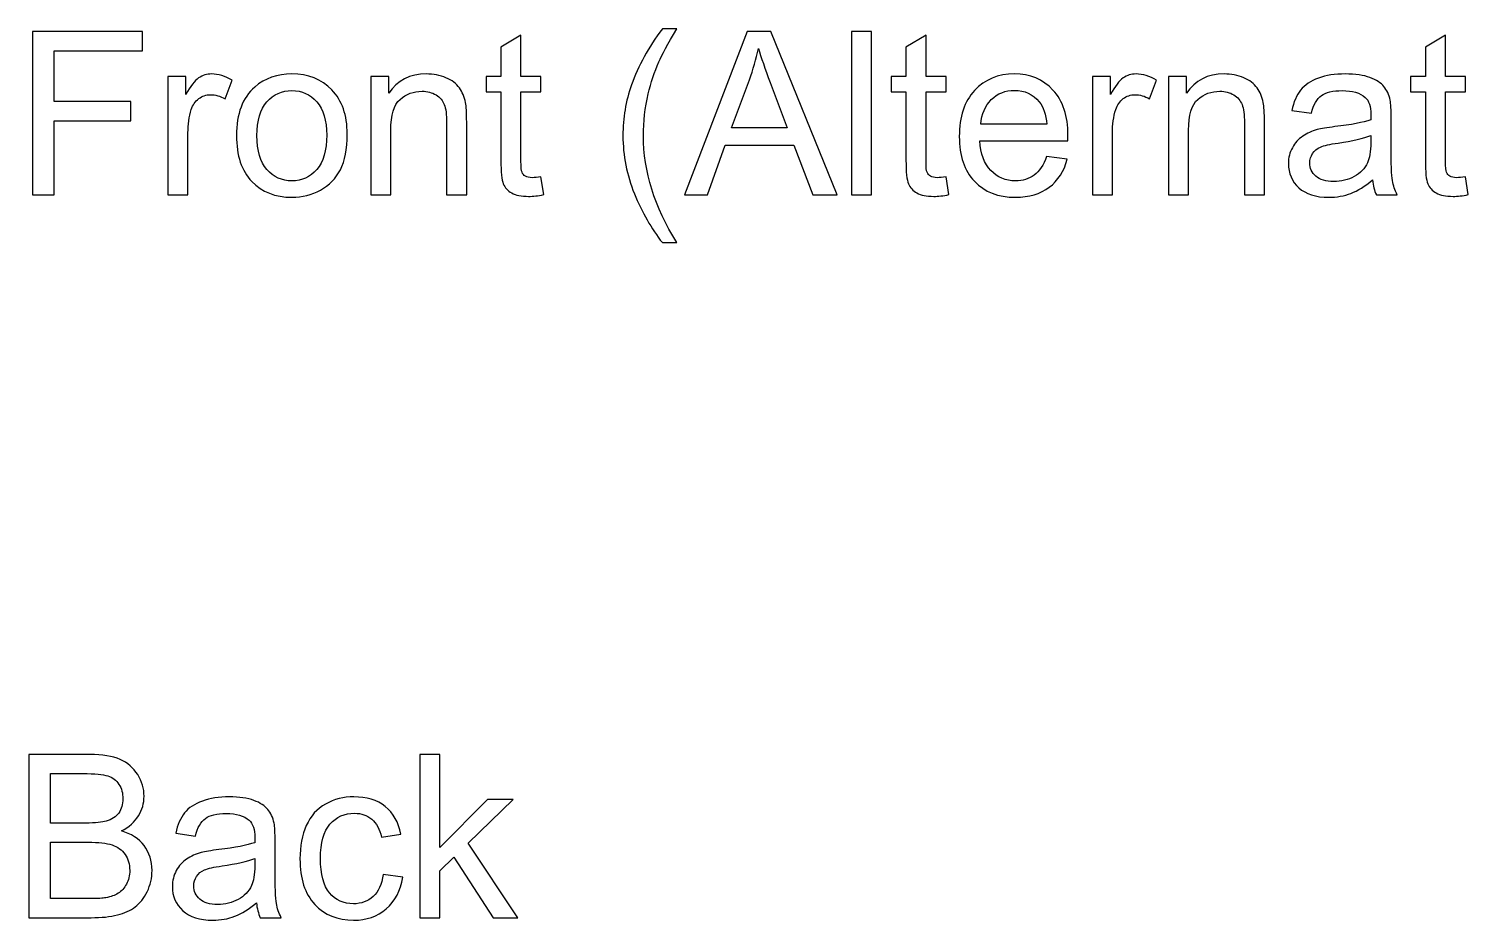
# Model space of a CAD drawing. Header units: millimetres. Extents: x 198 to 2216, y -826 to 151.
# Drawn here: x 1449.7 to 1610.2, y -140.5 to -41.2 of the extents above; entities that cross this region are included whole.
import ezdxf

# ---------------------------------------------------------------- set-up
doc = ezdxf.new("R2010")
doc.units = ezdxf.units.MM
doc.header["$MEASUREMENT"] = 0
doc.layers.add('Layer 1', color=7, linetype='Continuous')

msp = doc.modelspace()

# ---------------------------------------------------------------- linework, layer by layer
at = {"layer": 'Layer 1', "color": 250}
for points, knots in [([(1450.1503, -59.6979), (1450.1503, -59.6979), (1450.1503, -41.5115), (1450.1503, -41.5115), (1450.1503, -41.5115), (1462.4185, -41.5115), (1462.4185, -41.5115), (1462.4185, -41.5115), (1462.4185, -43.6451), (1462.4185, -43.6451), (1462.4185, -43.6451), (1452.5633, -43.6451), (1452.5633, -43.6451), (1452.5633, -43.6451), (1452.5633, -49.3093), (1452.5633, -49.3093), (1452.5633, -49.3093), (1461.0977, -49.3093), (1461.0977, -49.3093), (1461.0977, -49.3093), (1461.0977, -51.4429), (1461.0977, -51.4429), (1461.0977, -51.4429), (1452.5633, -51.4429), (1452.5633, -51.4429), (1452.5633, -51.4429), (1452.5633, -59.6979), (1452.5633, -59.6979), (1452.5633, -59.6979), (1450.1503, -59.6979), (1450.1503, -59.6979)], [0, 0, 0, 0, 0.1, 0.1, 0.1, 0.2, 0.2, 0.2, 0.3, 0.3, 0.3, 0.4, 0.4, 0.4, 0.5, 0.5, 0.5, 0.6, 0.6, 0.6, 0.7, 0.7, 0.7, 0.8, 0.8, 0.8, 0.9, 0.9, 0.9, 1, 1, 1, 1]), ([(1520.3517, -65.0319), (1519.124, -63.4783), (1518.0826, -61.6622), (1517.2317, -59.5794), (1516.3808, -57.4966), (1515.9575, -55.3376), (1515.9575, -53.1066), (1515.9575, -51.1381), (1516.275, -49.2543), (1516.91, -47.4551), (1517.6551, -45.3638), (1518.8023, -43.281), (1520.3517, -41.2067), (1520.3517, -41.2067), (1521.9519, -41.2067), (1521.9519, -41.2067), (1520.9528, -42.9254), (1520.2882, -44.1531), (1519.9665, -44.8897), (1519.4627, -46.0285), (1519.0648, -47.218), (1518.7769, -48.4584), (1518.4213, -50.0036), (1518.2435, -51.5572), (1518.2435, -53.1193), (1518.2435, -57.0944), (1519.4796, -61.0653), (1521.9519, -65.0319), (1521.9519, -65.0319), (1520.3517, -65.0319), (1520.3517, -65.0319)], [0, 0, 0, 0, 0.1, 0.1, 0.1, 0.2, 0.2, 0.2, 0.3, 0.3, 0.3, 0.4, 0.4, 0.4, 0.5, 0.5, 0.5, 0.6, 0.6, 0.6, 0.7, 0.7, 0.7, 0.8, 0.8, 0.8, 0.9, 0.9, 0.9, 1, 1, 1, 1]), ([(1522.8282, -59.6979), (1522.8282, -59.6979), (1529.8047, -41.5115), (1529.8047, -41.5115), (1529.8047, -41.5115), (1532.4506, -41.5115), (1532.4506, -41.5115), (1532.4506, -41.5115), (1539.8547, -59.6979), (1539.8547, -59.6979), (1539.8547, -59.6979), (1537.1157, -59.6979), (1537.1157, -59.6979), (1537.1157, -59.6979), (1535.0117, -54.1861), (1535.0117, -54.1861), (1535.0117, -54.1861), (1527.3536, -54.1861), (1527.3536, -54.1861), (1527.3536, -54.1861), (1525.3809, -59.6979), (1525.3809, -59.6979), (1525.3809, -59.6979), (1522.8282, -59.6979), (1522.8282, -59.6979)], [0, 0, 0, 0, 0.125, 0.125, 0.125, 0.25, 0.25, 0.25, 0.375, 0.375, 0.375, 0.5, 0.5, 0.5, 0.625, 0.625, 0.625, 0.75, 0.75, 0.75, 0.875, 0.875, 0.875, 1, 1, 1, 1]), ([(1541.4337, -59.6979), (1541.4337, -59.6979), (1541.4337, -41.5115), (1541.4337, -41.5115), (1541.4337, -41.5115), (1543.6689, -41.5115), (1543.6689, -41.5115), (1543.6689, -41.5115), (1543.6689, -59.6979), (1543.6689, -59.6979), (1543.6689, -59.6979), (1541.4337, -59.6979), (1541.4337, -59.6979)], [0, 0, 0, 0, 0.25, 0.25, 0.25, 0.5, 0.5, 0.5, 0.75, 0.75, 0.75, 1, 1, 1, 1]), ([(1506.8219, -57.704), (1506.8219, -57.704), (1507.1267, -59.6767), (1507.1267, -59.6767), (1506.5002, -59.808), (1505.9371, -59.8757), (1505.4461, -59.8757), (1504.6375, -59.8757), (1504.011, -59.7487), (1503.5622, -59.4905), (1503.1177, -59.2322), (1502.8045, -58.8978), (1502.6224, -58.4787), (1502.4404, -58.0596), (1502.3515, -57.1791), (1502.3515, -55.8371), (1502.3515, -55.8371), (1502.3515, -48.2425), (1502.3515, -48.2425), (1502.3515, -48.2425), (1500.7005, -48.2425), (1500.7005, -48.2425), (1500.7005, -48.2425), (1500.7005, -46.5153), (1500.7005, -46.5153), (1500.7005, -46.5153), (1502.3515, -46.5153), (1502.3515, -46.5153), (1502.3515, -46.5153), (1502.3515, -43.2556), (1502.3515, -43.2556), (1502.3515, -43.2556), (1504.5867, -41.9137), (1504.5867, -41.9137), (1504.5867, -41.9137), (1504.5867, -46.5153), (1504.5867, -46.5153), (1504.5867, -46.5153), (1506.8219, -46.5153), (1506.8219, -46.5153), (1506.8219, -46.5153), (1506.8219, -48.2425), (1506.8219, -48.2425), (1506.8219, -48.2425), (1504.5867, -48.2425), (1504.5867, -48.2425), (1504.5867, -48.2425), (1504.5867, -55.9641), (1504.5867, -55.9641), (1504.5867, -56.6033), (1504.6248, -57.014), (1504.7052, -57.196), (1504.7814, -57.378), (1504.9084, -57.522), (1505.0862, -57.632), (1505.264, -57.7379), (1505.518, -57.7929), (1505.8482, -57.7929), (1506.0938, -57.7929), (1506.4197, -57.7633), (1506.8219, -57.704)], [0, 0, 0, 0, 0.05, 0.05, 0.05, 0.1, 0.1, 0.1, 0.15, 0.15, 0.15, 0.2, 0.2, 0.2, 0.25, 0.25, 0.25, 0.3, 0.3, 0.3, 0.35, 0.35, 0.35, 0.4, 0.4, 0.4, 0.45, 0.45, 0.45, 0.5, 0.5, 0.5, 0.55, 0.55, 0.55, 0.6, 0.6, 0.6, 0.65, 0.65, 0.65, 0.7, 0.7, 0.7, 0.75, 0.75, 0.75, 0.8, 0.8, 0.8, 0.85, 0.85, 0.85, 0.9, 0.9, 0.9, 0.95, 0.95, 0.95, 1, 1, 1, 1]), ([(1551.9789, -57.704), (1551.9789, -57.704), (1552.2837, -59.6767), (1552.2837, -59.6767), (1551.6572, -59.808), (1551.0941, -59.8757), (1550.6031, -59.8757), (1549.7945, -59.8757), (1549.168, -59.7487), (1548.7192, -59.4905), (1548.2747, -59.2322), (1547.9615, -58.8978), (1547.7794, -58.4787), (1547.5974, -58.0596), (1547.5085, -57.1791), (1547.5085, -55.8371), (1547.5085, -55.8371), (1547.5085, -48.2425), (1547.5085, -48.2425), (1547.5085, -48.2425), (1545.8575, -48.2425), (1545.8575, -48.2425), (1545.8575, -48.2425), (1545.8575, -46.5153), (1545.8575, -46.5153), (1545.8575, -46.5153), (1547.5085, -46.5153), (1547.5085, -46.5153), (1547.5085, -46.5153), (1547.5085, -43.2556), (1547.5085, -43.2556), (1547.5085, -43.2556), (1549.7437, -41.9137), (1549.7437, -41.9137), (1549.7437, -41.9137), (1549.7437, -46.5153), (1549.7437, -46.5153), (1549.7437, -46.5153), (1551.9789, -46.5153), (1551.9789, -46.5153), (1551.9789, -46.5153), (1551.9789, -48.2425), (1551.9789, -48.2425), (1551.9789, -48.2425), (1549.7437, -48.2425), (1549.7437, -48.2425), (1549.7437, -48.2425), (1549.7437, -55.9641), (1549.7437, -55.9641), (1549.7437, -56.6033), (1549.7818, -57.014), (1549.8622, -57.196), (1549.9384, -57.378), (1550.0654, -57.522), (1550.2432, -57.632), (1550.421, -57.7379), (1550.675, -57.7929), (1551.0052, -57.7929), (1551.2508, -57.7929), (1551.5767, -57.7633), (1551.9789, -57.704)], [0, 0, 0, 0, 0.05, 0.05, 0.05, 0.1, 0.1, 0.1, 0.15, 0.15, 0.15, 0.2, 0.2, 0.2, 0.25, 0.25, 0.25, 0.3, 0.3, 0.3, 0.35, 0.35, 0.35, 0.4, 0.4, 0.4, 0.45, 0.45, 0.45, 0.5, 0.5, 0.5, 0.55, 0.55, 0.55, 0.6, 0.6, 0.6, 0.65, 0.65, 0.65, 0.7, 0.7, 0.7, 0.75, 0.75, 0.75, 0.8, 0.8, 0.8, 0.85, 0.85, 0.85, 0.9, 0.9, 0.9, 0.95, 0.95, 0.95, 1, 1, 1, 1]), ([(1609.8739, -57.704), (1609.8739, -57.704), (1610.1787, -59.6767), (1610.1787, -59.6767), (1609.5522, -59.808), (1608.9891, -59.8757), (1608.4981, -59.8757), (1607.6895, -59.8757), (1607.063, -59.7487), (1606.6142, -59.4905), (1606.1697, -59.2322), (1605.8565, -58.8978), (1605.6744, -58.4787), (1605.4924, -58.0596), (1605.4035, -57.1791), (1605.4035, -55.8371), (1605.4035, -55.8371), (1605.4035, -48.2425), (1605.4035, -48.2425), (1605.4035, -48.2425), (1603.7525, -48.2425), (1603.7525, -48.2425), (1603.7525, -48.2425), (1603.7525, -46.5153), (1603.7525, -46.5153), (1603.7525, -46.5153), (1605.4035, -46.5153), (1605.4035, -46.5153), (1605.4035, -46.5153), (1605.4035, -43.2556), (1605.4035, -43.2556), (1605.4035, -43.2556), (1607.6387, -41.9137), (1607.6387, -41.9137), (1607.6387, -41.9137), (1607.6387, -46.5153), (1607.6387, -46.5153), (1607.6387, -46.5153), (1609.8739, -46.5153), (1609.8739, -46.5153), (1609.8739, -46.5153), (1609.8739, -48.2425), (1609.8739, -48.2425), (1609.8739, -48.2425), (1607.6387, -48.2425), (1607.6387, -48.2425), (1607.6387, -48.2425), (1607.6387, -55.9641), (1607.6387, -55.9641), (1607.6387, -56.6033), (1607.6768, -57.014), (1607.7572, -57.196), (1607.8334, -57.378), (1607.9604, -57.522), (1608.1382, -57.632), (1608.316, -57.7379), (1608.57, -57.7929), (1608.9002, -57.7929), (1609.1458, -57.7929), (1609.4717, -57.7633), (1609.8739, -57.704)], [0, 0, 0, 0, 0.05, 0.05, 0.05, 0.1, 0.1, 0.1, 0.15, 0.15, 0.15, 0.2, 0.2, 0.2, 0.25, 0.25, 0.25, 0.3, 0.3, 0.3, 0.35, 0.35, 0.35, 0.4, 0.4, 0.4, 0.45, 0.45, 0.45, 0.5, 0.5, 0.5, 0.55, 0.55, 0.55, 0.6, 0.6, 0.6, 0.65, 0.65, 0.65, 0.7, 0.7, 0.7, 0.75, 0.75, 0.75, 0.8, 0.8, 0.8, 0.85, 0.85, 0.85, 0.9, 0.9, 0.9, 0.95, 0.95, 0.95, 1, 1, 1, 1]), ([(1528.0606, -52.2303), (1528.0606, -52.2303), (1534.2582, -52.2303), (1534.2582, -52.2303), (1534.2582, -52.2303), (1532.3617, -47.1884), (1532.3617, -47.1884), (1531.7902, -45.6559), (1531.3584, -44.3902), (1531.0578, -43.3911), (1530.808, -44.5764), (1530.4736, -45.7406), (1530.0545, -46.8921), (1530.0545, -46.8921), (1528.0606, -52.2303), (1528.0606, -52.2303)], [0, 0, 0, 0, 0.2, 0.2, 0.2, 0.4, 0.4, 0.4, 0.6, 0.6, 0.6, 0.8, 0.8, 0.8, 1, 1, 1, 1]), ([(1465.2337, -59.6979), (1465.2337, -59.6979), (1465.2337, -46.5153), (1465.2337, -46.5153), (1465.2337, -46.5153), (1467.2403, -46.5153), (1467.2403, -46.5153), (1467.2403, -46.5153), (1467.2403, -48.5346), (1467.2403, -48.5346), (1467.7525, -47.599), (1468.2267, -46.981), (1468.6627, -46.6846), (1469.0987, -46.3841), (1469.5771, -46.2359), (1470.0978, -46.2359), (1470.8513, -46.2359), (1471.6176, -46.473), (1472.3965, -46.9429), (1472.3965, -46.9429), (1471.6006, -49.0045), (1471.6006, -49.0045), (1471.0588, -48.6997), (1470.5169, -48.5473), (1469.975, -48.5473), (1469.4882, -48.5473), (1469.0522, -48.6955), (1468.6669, -48.9876), (1468.2817, -49.2797), (1468.0065, -49.6861), (1467.8414, -50.2068), (1467.5917, -50.9984), (1467.4689, -51.8662), (1467.4689, -52.8103), (1467.4689, -52.8103), (1467.4689, -59.6979), (1467.4689, -59.6979), (1467.4689, -59.6979), (1465.2337, -59.6979), (1465.2337, -59.6979)], [0, 0, 0, 0, 0.07692308, 0.07692308, 0.07692308, 0.15384615, 0.15384615, 0.15384615, 0.23076923, 0.23076923, 0.23076923, 0.30769231, 0.30769231, 0.30769231, 0.38461538, 0.38461538, 0.38461538, 0.46153846, 0.46153846, 0.46153846, 0.53846154, 0.53846154, 0.53846154, 0.61538462, 0.61538462, 0.61538462, 0.69230769, 0.69230769, 0.69230769, 0.76923077, 0.76923077, 0.76923077, 0.84615385, 0.84615385, 0.84615385, 0.92307692, 0.92307692, 0.92307692, 1, 1, 1, 1]), ([(1472.8791, -53.1066), (1472.8791, -50.6724), (1473.5564, -48.869), (1474.9153, -47.6964), (1476.0456, -46.7227), (1477.4299, -46.2359), (1479.0598, -46.2359), (1480.8674, -46.2359), (1482.3491, -46.8286), (1483.5005, -48.0139), (1484.6478, -49.195), (1485.2235, -50.8333), (1485.2235, -52.9203), (1485.2235, -54.6137), (1484.9695, -55.9429), (1484.4615, -56.9124), (1483.9535, -57.8818), (1483.2127, -58.6353), (1482.239, -59.173), (1481.2696, -59.7106), (1480.207, -59.9773), (1479.0598, -59.9773), (1477.214, -59.9773), (1475.7239, -59.3889), (1474.5851, -58.2078), (1473.4464, -57.0267), (1472.8791, -55.3249), (1472.8791, -53.1066)], [0, 0, 0, 0, 0.11111111, 0.11111111, 0.11111111, 0.22222222, 0.22222222, 0.22222222, 0.33333333, 0.33333333, 0.33333333, 0.44444444, 0.44444444, 0.44444444, 0.55555556, 0.55555556, 0.55555556, 0.66666667, 0.66666667, 0.66666667, 0.77777778, 0.77777778, 0.77777778, 0.88888889, 0.88888889, 0.88888889, 1, 1, 1, 1]), ([(1487.8439, -59.6979), (1487.8439, -59.6979), (1487.8439, -46.5153), (1487.8439, -46.5153), (1487.8439, -46.5153), (1489.8505, -46.5153), (1489.8505, -46.5153), (1489.8505, -46.5153), (1489.8505, -48.3864), (1489.8505, -48.3864), (1490.8157, -46.9513), (1492.2127, -46.2359), (1494.0373, -46.2359), (1494.8331, -46.2359), (1495.5613, -46.3798), (1496.2259, -46.6635), (1496.8905, -46.9471), (1497.3901, -47.3239), (1497.7203, -47.7853), (1498.0505, -48.2467), (1498.2833, -48.7971), (1498.4145, -49.4321), (1498.495, -49.8469), (1498.5373, -50.5708), (1498.5373, -51.6038), (1498.5373, -51.6038), (1498.5373, -59.6979), (1498.5373, -59.6979), (1498.5373, -59.6979), (1496.3021, -59.6979), (1496.3021, -59.6979), (1496.3021, -59.6979), (1496.3021, -51.6884), (1496.3021, -51.6884), (1496.3021, -50.7783), (1496.2174, -50.0967), (1496.0439, -49.648), (1495.8703, -49.1992), (1495.5613, -48.8394), (1495.121, -48.5685), (1494.6807, -48.3018), (1494.16, -48.1663), (1493.5674, -48.1663), (1492.6191, -48.1663), (1491.8021, -48.4669), (1491.112, -49.0722), (1490.422, -49.6734), (1490.0791, -50.8206), (1490.0791, -52.5055), (1490.0791, -52.5055), (1490.0791, -59.6979), (1490.0791, -59.6979), (1490.0791, -59.6979), (1487.8439, -59.6979), (1487.8439, -59.6979)], [0, 0, 0, 0, 0.05555556, 0.05555556, 0.05555556, 0.11111111, 0.11111111, 0.11111111, 0.16666667, 0.16666667, 0.16666667, 0.22222222, 0.22222222, 0.22222222, 0.27777778, 0.27777778, 0.27777778, 0.33333333, 0.33333333, 0.33333333, 0.38888889, 0.38888889, 0.38888889, 0.44444444, 0.44444444, 0.44444444, 0.5, 0.5, 0.5, 0.55555556, 0.55555556, 0.55555556, 0.61111111, 0.61111111, 0.61111111, 0.66666667, 0.66666667, 0.66666667, 0.72222222, 0.72222222, 0.72222222, 0.77777778, 0.77777778, 0.77777778, 0.83333333, 0.83333333, 0.83333333, 0.88888889, 0.88888889, 0.88888889, 0.94444444, 0.94444444, 0.94444444, 1, 1, 1, 1]), ([(1563.1761, -55.4307), (1563.1761, -55.4307), (1565.4875, -55.7355), (1565.4875, -55.7355), (1565.1277, -57.0775), (1564.4546, -58.1231), (1563.4724, -58.8639), (1562.4903, -59.6048), (1561.2372, -59.9773), (1559.709, -59.9773), (1557.7871, -59.9773), (1556.2631, -59.3846), (1555.137, -58.1993), (1554.0109, -57.0182), (1553.4479, -55.3545), (1553.4479, -53.2167), (1553.4479, -51.0069), (1554.0152, -49.2881), (1555.1539, -48.0689), (1556.2927, -46.8455), (1557.7701, -46.2359), (1559.5862, -46.2359), (1561.3431, -46.2359), (1562.7782, -46.8328), (1563.8915, -48.0308), (1565.0049, -49.2289), (1565.5637, -50.9137), (1565.5637, -53.0854), (1565.5637, -53.2167), (1565.5595, -53.4156), (1565.551, -53.6781), (1565.551, -53.6781), (1555.7339, -53.6781), (1555.7339, -53.6781), (1555.8186, -55.1217), (1556.225, -56.2308), (1556.9616, -56.997), (1557.6939, -57.7633), (1558.6126, -58.1485), (1559.709, -58.1485), (1560.526, -58.1485), (1561.2245, -57.9326), (1561.8003, -57.5008), (1562.3802, -57.069), (1562.8374, -56.379), (1563.1761, -55.4307)], [0, 0, 0, 0, 0.06666667, 0.06666667, 0.06666667, 0.13333333, 0.13333333, 0.13333333, 0.2, 0.2, 0.2, 0.26666667, 0.26666667, 0.26666667, 0.33333333, 0.33333333, 0.33333333, 0.4, 0.4, 0.4, 0.46666667, 0.46666667, 0.46666667, 0.53333333, 0.53333333, 0.53333333, 0.6, 0.6, 0.6, 0.66666667, 0.66666667, 0.66666667, 0.73333333, 0.73333333, 0.73333333, 0.8, 0.8, 0.8, 0.86666667, 0.86666667, 0.86666667, 0.93333333, 0.93333333, 0.93333333, 1, 1, 1, 1]), ([(1568.2857, -59.6979), (1568.2857, -59.6979), (1568.2857, -46.5153), (1568.2857, -46.5153), (1568.2857, -46.5153), (1570.2923, -46.5153), (1570.2923, -46.5153), (1570.2923, -46.5153), (1570.2923, -48.5346), (1570.2923, -48.5346), (1570.8045, -47.599), (1571.2787, -46.981), (1571.7147, -46.6846), (1572.1507, -46.3841), (1572.6291, -46.2359), (1573.1498, -46.2359), (1573.9033, -46.2359), (1574.6696, -46.473), (1575.4485, -46.9429), (1575.4485, -46.9429), (1574.6526, -49.0045), (1574.6526, -49.0045), (1574.1108, -48.6997), (1573.5689, -48.5473), (1573.027, -48.5473), (1572.5402, -48.5473), (1572.1042, -48.6955), (1571.7189, -48.9876), (1571.3337, -49.2797), (1571.0585, -49.6861), (1570.8934, -50.2068), (1570.6437, -50.9984), (1570.5209, -51.8662), (1570.5209, -52.8103), (1570.5209, -52.8103), (1570.5209, -59.6979), (1570.5209, -59.6979), (1570.5209, -59.6979), (1568.2857, -59.6979), (1568.2857, -59.6979)], [0, 0, 0, 0, 0.07692308, 0.07692308, 0.07692308, 0.15384615, 0.15384615, 0.15384615, 0.23076923, 0.23076923, 0.23076923, 0.30769231, 0.30769231, 0.30769231, 0.38461538, 0.38461538, 0.38461538, 0.46153846, 0.46153846, 0.46153846, 0.53846154, 0.53846154, 0.53846154, 0.61538462, 0.61538462, 0.61538462, 0.69230769, 0.69230769, 0.69230769, 0.76923077, 0.76923077, 0.76923077, 0.84615385, 0.84615385, 0.84615385, 0.92307692, 0.92307692, 0.92307692, 1, 1, 1, 1]), ([(1576.7693, -59.6979), (1576.7693, -59.6979), (1576.7693, -46.5153), (1576.7693, -46.5153), (1576.7693, -46.5153), (1578.7759, -46.5153), (1578.7759, -46.5153), (1578.7759, -46.5153), (1578.7759, -48.3864), (1578.7759, -48.3864), (1579.7411, -46.9513), (1581.1381, -46.2359), (1582.9627, -46.2359), (1583.7585, -46.2359), (1584.4867, -46.3798), (1585.1513, -46.6635), (1585.8159, -46.9471), (1586.3155, -47.3239), (1586.6457, -47.7853), (1586.9759, -48.2467), (1587.2087, -48.7971), (1587.3399, -49.4321), (1587.4204, -49.8469), (1587.4627, -50.5708), (1587.4627, -51.6038), (1587.4627, -51.6038), (1587.4627, -59.6979), (1587.4627, -59.6979), (1587.4627, -59.6979), (1585.2275, -59.6979), (1585.2275, -59.6979), (1585.2275, -59.6979), (1585.2275, -51.6884), (1585.2275, -51.6884), (1585.2275, -50.7783), (1585.1428, -50.0967), (1584.9693, -49.648), (1584.7957, -49.1992), (1584.4867, -48.8394), (1584.0464, -48.5685), (1583.6061, -48.3018), (1583.0854, -48.1663), (1582.4928, -48.1663), (1581.5445, -48.1663), (1580.7275, -48.4669), (1580.0374, -49.0722), (1579.3474, -49.6734), (1579.0045, -50.8206), (1579.0045, -52.5055), (1579.0045, -52.5055), (1579.0045, -59.6979), (1579.0045, -59.6979), (1579.0045, -59.6979), (1576.7693, -59.6979), (1576.7693, -59.6979)], [0, 0, 0, 0, 0.05555556, 0.05555556, 0.05555556, 0.11111111, 0.11111111, 0.11111111, 0.16666667, 0.16666667, 0.16666667, 0.22222222, 0.22222222, 0.22222222, 0.27777778, 0.27777778, 0.27777778, 0.33333333, 0.33333333, 0.33333333, 0.38888889, 0.38888889, 0.38888889, 0.44444444, 0.44444444, 0.44444444, 0.5, 0.5, 0.5, 0.55555556, 0.55555556, 0.55555556, 0.61111111, 0.61111111, 0.61111111, 0.66666667, 0.66666667, 0.66666667, 0.72222222, 0.72222222, 0.72222222, 0.77777778, 0.77777778, 0.77777778, 0.83333333, 0.83333333, 0.83333333, 0.88888889, 0.88888889, 0.88888889, 0.94444444, 0.94444444, 0.94444444, 1, 1, 1, 1]), ([(1599.5065, -58.0469), (1598.6768, -58.7539), (1597.8767, -59.2492), (1597.1104, -59.5413), (1596.3442, -59.8334), (1595.5229, -59.9773), (1594.6424, -59.9773), (1593.1946, -59.9773), (1592.0812, -59.6259), (1591.3023, -58.919), (1590.5234, -58.2162), (1590.1339, -57.3145), (1590.1339, -56.2181), (1590.1339, -55.5746), (1590.2821, -54.9862), (1590.5742, -54.4528), (1590.8705, -53.9194), (1591.2557, -53.4961), (1591.7299, -53.1743), (1592.2082, -52.8526), (1592.7416, -52.6071), (1593.3385, -52.442), (1593.7788, -52.3277), (1594.4434, -52.2176), (1595.3282, -52.1075), (1597.1316, -51.8959), (1598.4651, -51.6376), (1599.316, -51.3413), (1599.3245, -51.0365), (1599.3287, -50.8418), (1599.3287, -50.7613), (1599.3287, -49.8554), (1599.117, -49.2162), (1598.6937, -48.8436), (1598.1222, -48.3399), (1597.2713, -48.0901), (1596.1452, -48.0901), (1595.0911, -48.0901), (1594.3122, -48.2764), (1593.8127, -48.6447), (1593.3089, -49.013), (1592.9406, -49.6649), (1592.6993, -50.6047), (1592.6993, -50.6047), (1590.5149, -50.2999), (1590.5149, -50.2999), (1590.7139, -49.3643), (1591.0398, -48.6066), (1591.497, -48.0308), (1591.9542, -47.4551), (1592.6146, -47.0148), (1593.4782, -46.7016), (1594.3376, -46.3925), (1595.3409, -46.2359), (1596.4754, -46.2359), (1597.6015, -46.2359), (1598.5201, -46.3671), (1599.2271, -46.6338), (1599.9298, -46.9005), (1600.4505, -47.2307), (1600.7807, -47.6329), (1601.1109, -48.0351), (1601.3438, -48.5431), (1601.4792, -49.1569), (1601.5512, -49.5379), (1601.5893, -50.2237), (1601.5893, -51.2101), (1601.5893, -51.2101), (1601.5893, -54.1734), (1601.5893, -54.1734), (1601.5893, -56.2435), (1601.6359, -57.5516), (1601.729, -58.1062), (1601.8179, -58.6607), (1602.0042, -59.1899), (1602.2751, -59.6979), (1602.2751, -59.6979), (1599.9383, -59.6979), (1599.9383, -59.6979), (1599.7139, -59.228), (1599.57, -58.6777), (1599.5065, -58.0469)], [0, 0, 0, 0, 0.03703704, 0.03703704, 0.03703704, 0.07407407, 0.07407407, 0.07407407, 0.11111111, 0.11111111, 0.11111111, 0.14814815, 0.14814815, 0.14814815, 0.18518519, 0.18518519, 0.18518519, 0.22222222, 0.22222222, 0.22222222, 0.25925926, 0.25925926, 0.25925926, 0.2962963, 0.2962963, 0.2962963, 0.33333333, 0.33333333, 0.33333333, 0.37037037, 0.37037037, 0.37037037, 0.40740741, 0.40740741, 0.40740741, 0.44444444, 0.44444444, 0.44444444, 0.48148148, 0.48148148, 0.48148148, 0.51851852, 0.51851852, 0.51851852, 0.55555556, 0.55555556, 0.55555556, 0.59259259, 0.59259259, 0.59259259, 0.62962963, 0.62962963, 0.62962963, 0.66666667, 0.66666667, 0.66666667, 0.7037037, 0.7037037, 0.7037037, 0.74074074, 0.74074074, 0.74074074, 0.77777778, 0.77777778, 0.77777778, 0.81481481, 0.81481481, 0.81481481, 0.85185185, 0.85185185, 0.85185185, 0.88888889, 0.88888889, 0.88888889, 0.92592593, 0.92592593, 0.92592593, 0.96296296, 0.96296296, 0.96296296, 1, 1, 1, 1]), ([(1475.1651, -53.1108), (1475.1651, -54.7957), (1475.5334, -56.0572), (1476.27, -56.8912), (1477.0108, -57.7294), (1477.9379, -58.1485), (1479.0598, -58.1485), (1480.1689, -58.1485), (1481.0918, -57.7294), (1481.8326, -56.887), (1482.5692, -56.0445), (1482.9375, -54.7618), (1482.9375, -53.0389), (1482.9375, -51.4133), (1482.565, -50.1814), (1481.8241, -49.3474), (1481.0833, -48.5092), (1480.1604, -48.0901), (1479.0598, -48.0901), (1477.9379, -48.0901), (1477.0108, -48.505), (1476.27, -49.3389), (1475.5334, -50.1729), (1475.1651, -51.4302), (1475.1651, -53.1108)], [0, 0, 0, 0, 0.125, 0.125, 0.125, 0.25, 0.25, 0.25, 0.375, 0.375, 0.375, 0.5, 0.5, 0.5, 0.625, 0.625, 0.625, 0.75, 0.75, 0.75, 0.875, 0.875, 0.875, 1, 1, 1, 1]), ([(1555.8609, -51.8493), (1555.8609, -51.8493), (1563.2015, -51.8493), (1563.2015, -51.8493), (1563.1041, -50.7402), (1562.8205, -49.9104), (1562.3591, -49.3559), (1561.6521, -48.4965), (1560.7292, -48.0647), (1559.5989, -48.0647), (1558.5745, -48.0647), (1557.7151, -48.4076), (1557.0166, -49.0934), (1556.3223, -49.7792), (1555.9371, -50.6978), (1555.8609, -51.8493)], [0, 0, 0, 0, 0.2, 0.2, 0.2, 0.4, 0.4, 0.4, 0.6, 0.6, 0.6, 0.8, 0.8, 0.8, 1, 1, 1, 1]), ([(1599.3287, -53.0939), (1598.5159, -53.4241), (1597.2967, -53.7035), (1595.6711, -53.9321), (1594.7482, -54.0633), (1594.0963, -54.2115), (1593.7153, -54.3766), (1593.3343, -54.5417), (1593.0422, -54.783), (1592.8348, -55.0963), (1592.6273, -55.4138), (1592.5215, -55.7651), (1592.5215, -56.1546), (1592.5215, -56.743), (1592.7459, -57.2383), (1593.1988, -57.632), (1593.6518, -58.0257), (1594.3122, -58.2247), (1595.18, -58.2247), (1596.0394, -58.2247), (1596.8056, -58.0384), (1597.4787, -57.6617), (1598.1476, -57.2891), (1598.6429, -56.7769), (1598.9562, -56.1292), (1599.1975, -55.6254), (1599.316, -54.8846), (1599.316, -53.9067), (1599.316, -53.9067), (1599.3287, -53.0939), (1599.3287, -53.0939)], [0, 0, 0, 0, 0.1, 0.1, 0.1, 0.2, 0.2, 0.2, 0.3, 0.3, 0.3, 0.4, 0.4, 0.4, 0.5, 0.5, 0.5, 0.6, 0.6, 0.6, 0.7, 0.7, 0.7, 0.8, 0.8, 0.8, 0.9, 0.9, 0.9, 1, 1, 1, 1]), ([(1449.7269, -140.2354), (1449.7269, -140.2354), (1449.7269, -122.049), (1449.7269, -122.049), (1449.7269, -122.049), (1456.551, -122.049), (1456.551, -122.049), (1457.9396, -122.049), (1459.0529, -122.231), (1459.8954, -122.5993), (1460.7336, -122.9676), (1461.3897, -123.5349), (1461.8639, -124.3011), (1462.3422, -125.0631), (1462.5793, -125.8632), (1462.5793, -126.7014), (1462.5793, -127.4761), (1462.3676, -128.2085), (1461.9485, -128.8943), (1461.5294, -129.5801), (1460.8944, -130.1347), (1460.0435, -130.558), (1461.1442, -130.8797), (1461.9909, -131.4301), (1462.5793, -132.209), (1463.172, -132.9837), (1463.4683, -133.9023), (1463.4683, -134.9607), (1463.4683, -135.8158), (1463.2863, -136.6074), (1462.9264, -137.3398), (1462.5666, -138.0722), (1462.1221, -138.6352), (1461.5929, -139.0331), (1461.0638, -139.4268), (1460.3991, -139.7274), (1459.6033, -139.9306), (1458.8032, -140.1338), (1457.8253, -140.2354), (1456.6653, -140.2354), (1456.6653, -140.2354), (1449.7269, -140.2354), (1449.7269, -140.2354)], [0, 0, 0, 0, 0.07142857, 0.07142857, 0.07142857, 0.14285714, 0.14285714, 0.14285714, 0.21428571, 0.21428571, 0.21428571, 0.28571429, 0.28571429, 0.28571429, 0.35714286, 0.35714286, 0.35714286, 0.42857143, 0.42857143, 0.42857143, 0.5, 0.5, 0.5, 0.57142857, 0.57142857, 0.57142857, 0.64285714, 0.64285714, 0.64285714, 0.71428571, 0.71428571, 0.71428571, 0.78571429, 0.78571429, 0.78571429, 0.85714286, 0.85714286, 0.85714286, 0.92857143, 0.92857143, 0.92857143, 1, 1, 1, 1]), ([(1493.326, -140.2354), (1493.326, -140.2354), (1493.326, -122.049), (1493.326, -122.049), (1493.326, -122.049), (1495.5612, -122.049), (1495.5612, -122.049), (1495.5612, -122.049), (1495.5612, -132.408), (1495.5612, -132.408), (1495.5612, -132.408), (1500.8444, -127.0528), (1500.8444, -127.0528), (1500.8444, -127.0528), (1503.7315, -127.0528), (1503.7315, -127.0528), (1503.7315, -127.0528), (1498.7023, -131.9508), (1498.7023, -131.9508), (1498.7023, -131.9508), (1504.2395, -140.2354), (1504.2395, -140.2354), (1504.2395, -140.2354), (1501.4878, -140.2354), (1501.4878, -140.2354), (1501.4878, -140.2354), (1497.1106, -133.5002), (1497.1106, -133.5002), (1497.1106, -133.5002), (1495.5612, -135.0072), (1495.5612, -135.0072), (1495.5612, -135.0072), (1495.5612, -140.2354), (1495.5612, -140.2354), (1495.5612, -140.2354), (1493.326, -140.2354), (1493.326, -140.2354)], [0, 0, 0, 0, 0.08333333, 0.08333333, 0.08333333, 0.16666667, 0.16666667, 0.16666667, 0.25, 0.25, 0.25, 0.33333333, 0.33333333, 0.33333333, 0.41666667, 0.41666667, 0.41666667, 0.5, 0.5, 0.5, 0.58333333, 0.58333333, 0.58333333, 0.66666667, 0.66666667, 0.66666667, 0.75, 0.75, 0.75, 0.83333333, 0.83333333, 0.83333333, 0.91666667, 0.91666667, 0.91666667, 1, 1, 1, 1]), ([(1452.1399, -129.6944), (1452.1399, -129.6944), (1456.0727, -129.6944), (1456.0727, -129.6944), (1457.1395, -129.6944), (1457.9057, -129.6224), (1458.3671, -129.4827), (1458.981, -129.3007), (1459.4424, -128.9959), (1459.7514, -128.5726), (1460.0605, -128.1492), (1460.2171, -127.6201), (1460.2171, -126.9808), (1460.2171, -126.3755), (1460.0732, -125.8421), (1459.7811, -125.3849), (1459.4932, -124.9234), (1459.0783, -124.6059), (1458.5407, -124.4366), (1458.0031, -124.2673), (1457.0802, -124.1826), (1455.7763, -124.1826), (1455.7763, -124.1826), (1452.1399, -124.1826), (1452.1399, -124.1826), (1452.1399, -124.1826), (1452.1399, -129.6944), (1452.1399, -129.6944)], [0, 0, 0, 0, 0.11111111, 0.11111111, 0.11111111, 0.22222222, 0.22222222, 0.22222222, 0.33333333, 0.33333333, 0.33333333, 0.44444444, 0.44444444, 0.44444444, 0.55555556, 0.55555556, 0.55555556, 0.66666667, 0.66666667, 0.66666667, 0.77777778, 0.77777778, 0.77777778, 0.88888889, 0.88888889, 0.88888889, 1, 1, 1, 1]), ([(1475.1015, -138.5844), (1474.2718, -139.2914), (1473.4717, -139.7867), (1472.7054, -140.0788), (1471.9392, -140.3709), (1471.1179, -140.5148), (1470.2374, -140.5148), (1468.7896, -140.5148), (1467.6762, -140.1634), (1466.8973, -139.4565), (1466.1184, -138.7537), (1465.7289, -137.852), (1465.7289, -136.7556), (1465.7289, -136.1121), (1465.8771, -135.5237), (1466.1692, -134.9903), (1466.4655, -134.4569), (1466.8507, -134.0336), (1467.3249, -133.7118), (1467.8032, -133.3901), (1468.3366, -133.1446), (1468.9335, -132.9795), (1469.3738, -132.8652), (1470.0384, -132.7551), (1470.9232, -132.645), (1472.7266, -132.4334), (1474.0601, -132.1751), (1474.911, -131.8788), (1474.9195, -131.574), (1474.9237, -131.3793), (1474.9237, -131.2988), (1474.9237, -130.3929), (1474.712, -129.7537), (1474.2887, -129.3811), (1473.7172, -128.8774), (1472.8663, -128.6276), (1471.7402, -128.6276), (1470.6861, -128.6276), (1469.9072, -128.8139), (1469.4077, -129.1822), (1468.9039, -129.5505), (1468.5356, -130.2024), (1468.2943, -131.1422), (1468.2943, -131.1422), (1466.1099, -130.8374), (1466.1099, -130.8374), (1466.3089, -129.9018), (1466.6348, -129.1441), (1467.092, -128.5683), (1467.5492, -127.9926), (1468.2096, -127.5523), (1469.0732, -127.2391), (1469.9326, -126.93), (1470.9359, -126.7734), (1472.0704, -126.7734), (1473.1965, -126.7734), (1474.1151, -126.9046), (1474.8221, -127.1713), (1475.5248, -127.438), (1476.0455, -127.7682), (1476.3757, -128.1704), (1476.7059, -128.5726), (1476.9388, -129.0806), (1477.0742, -129.6944), (1477.1462, -130.0754), (1477.1843, -130.7612), (1477.1843, -131.7476), (1477.1843, -131.7476), (1477.1843, -134.7109), (1477.1843, -134.7109), (1477.1843, -136.781), (1477.2309, -138.0891), (1477.324, -138.6437), (1477.4129, -139.1982), (1477.5992, -139.7274), (1477.8701, -140.2354), (1477.8701, -140.2354), (1475.5333, -140.2354), (1475.5333, -140.2354), (1475.3089, -139.7655), (1475.165, -139.2152), (1475.1015, -138.5844)], [0, 0, 0, 0, 0.03703704, 0.03703704, 0.03703704, 0.07407407, 0.07407407, 0.07407407, 0.11111111, 0.11111111, 0.11111111, 0.14814815, 0.14814815, 0.14814815, 0.18518519, 0.18518519, 0.18518519, 0.22222222, 0.22222222, 0.22222222, 0.25925926, 0.25925926, 0.25925926, 0.2962963, 0.2962963, 0.2962963, 0.33333333, 0.33333333, 0.33333333, 0.37037037, 0.37037037, 0.37037037, 0.40740741, 0.40740741, 0.40740741, 0.44444444, 0.44444444, 0.44444444, 0.48148148, 0.48148148, 0.48148148, 0.51851852, 0.51851852, 0.51851852, 0.55555556, 0.55555556, 0.55555556, 0.59259259, 0.59259259, 0.59259259, 0.62962963, 0.62962963, 0.62962963, 0.66666667, 0.66666667, 0.66666667, 0.7037037, 0.7037037, 0.7037037, 0.74074074, 0.74074074, 0.74074074, 0.77777778, 0.77777778, 0.77777778, 0.81481481, 0.81481481, 0.81481481, 0.85185185, 0.85185185, 0.85185185, 0.88888889, 0.88888889, 0.88888889, 0.92592593, 0.92592593, 0.92592593, 0.96296296, 0.96296296, 0.96296296, 1, 1, 1, 1]), ([(1489.2281, -135.4094), (1489.2281, -135.4094), (1491.4125, -135.7142), (1491.4125, -135.7142), (1491.1712, -137.217), (1490.5616, -138.3897), (1489.5752, -139.2406), (1488.5889, -140.0915), (1487.3739, -140.5148), (1485.9388, -140.5148), (1484.1396, -140.5148), (1482.6918, -139.9264), (1481.5996, -138.7495), (1480.5032, -137.5726), (1479.9571, -135.8878), (1479.9571, -133.6949), (1479.9571, -132.2725), (1480.1942, -131.0321), (1480.6641, -129.9653), (1481.134, -128.9028), (1481.8494, -128.1027), (1482.8146, -127.5735), (1483.7756, -127.0401), (1484.8212, -126.7734), (1485.9557, -126.7734), (1487.3824, -126.7734), (1488.555, -127.1332), (1489.4609, -127.8571), (1490.3711, -128.581), (1490.9553, -129.6097), (1491.2093, -130.939), (1491.2093, -130.939), (1489.0503, -131.2692), (1489.0503, -131.2692), (1488.8429, -130.3844), (1488.4788, -129.7198), (1487.9496, -129.2711), (1487.4247, -128.8266), (1486.7897, -128.6022), (1486.0446, -128.6022), (1484.9186, -128.6022), (1484.0042, -129.0044), (1483.2972, -129.8087), (1482.5945, -130.6173), (1482.2431, -131.8873), (1482.2431, -133.6314), (1482.2431, -135.4009), (1482.5818, -136.6836), (1483.2591, -137.4837), (1483.9407, -138.2838), (1484.8254, -138.686), (1485.9134, -138.686), (1486.7939, -138.686), (1487.5263, -138.4193), (1488.1105, -137.8817), (1488.6989, -137.3483), (1489.0715, -136.5228), (1489.2281, -135.4094)], [0, 0, 0, 0, 0.05263158, 0.05263158, 0.05263158, 0.10526316, 0.10526316, 0.10526316, 0.15789474, 0.15789474, 0.15789474, 0.21052632, 0.21052632, 0.21052632, 0.26315789, 0.26315789, 0.26315789, 0.31578947, 0.31578947, 0.31578947, 0.36842105, 0.36842105, 0.36842105, 0.42105263, 0.42105263, 0.42105263, 0.47368421, 0.47368421, 0.47368421, 0.52631579, 0.52631579, 0.52631579, 0.57894737, 0.57894737, 0.57894737, 0.63157895, 0.63157895, 0.63157895, 0.68421053, 0.68421053, 0.68421053, 0.73684211, 0.73684211, 0.73684211, 0.78947368, 0.78947368, 0.78947368, 0.84210526, 0.84210526, 0.84210526, 0.89473684, 0.89473684, 0.89473684, 0.94736842, 0.94736842, 0.94736842, 1, 1, 1, 1]), ([(1452.1399, -138.1018), (1452.1399, -138.1018), (1456.6696, -138.1018), (1456.6696, -138.1018), (1457.4485, -138.1018), (1457.9946, -138.0722), (1458.3121, -138.0129), (1458.8624, -137.9155), (1459.3281, -137.7504), (1459.7006, -137.5176), (1460.0732, -137.2848), (1460.378, -136.9461), (1460.6193, -136.5016), (1460.8606, -136.0571), (1460.9791, -135.5449), (1460.9791, -134.9649), (1460.9791, -134.2833), (1460.8055, -133.6949), (1460.4542, -133.1911), (1460.107, -132.6874), (1459.6244, -132.336), (1459.0064, -132.1328), (1458.3925, -131.9296), (1457.5035, -131.828), (1456.3478, -131.828), (1456.3478, -131.828), (1452.1399, -131.828), (1452.1399, -131.828), (1452.1399, -131.828), (1452.1399, -138.1018), (1452.1399, -138.1018)], [0, 0, 0, 0, 0.1, 0.1, 0.1, 0.2, 0.2, 0.2, 0.3, 0.3, 0.3, 0.4, 0.4, 0.4, 0.5, 0.5, 0.5, 0.6, 0.6, 0.6, 0.7, 0.7, 0.7, 0.8, 0.8, 0.8, 0.9, 0.9, 0.9, 1, 1, 1, 1]), ([(1474.9237, -133.6314), (1474.1109, -133.9616), (1472.8917, -134.241), (1471.2661, -134.4696), (1470.3432, -134.6008), (1469.6913, -134.749), (1469.3103, -134.9141), (1468.9293, -135.0792), (1468.6372, -135.3205), (1468.4298, -135.6338), (1468.2223, -135.9513), (1468.1165, -136.3026), (1468.1165, -136.6921), (1468.1165, -137.2805), (1468.3409, -137.7758), (1468.7938, -138.1695), (1469.2468, -138.5632), (1469.9072, -138.7622), (1470.775, -138.7622), (1471.6344, -138.7622), (1472.4006, -138.5759), (1473.0737, -138.1992), (1473.7426, -137.8266), (1474.2379, -137.3144), (1474.5512, -136.6667), (1474.7925, -136.1629), (1474.911, -135.4221), (1474.911, -134.4442), (1474.911, -134.4442), (1474.9237, -133.6314), (1474.9237, -133.6314)], [0, 0, 0, 0, 0.1, 0.1, 0.1, 0.2, 0.2, 0.2, 0.3, 0.3, 0.3, 0.4, 0.4, 0.4, 0.5, 0.5, 0.5, 0.6, 0.6, 0.6, 0.7, 0.7, 0.7, 0.8, 0.8, 0.8, 0.9, 0.9, 0.9, 1, 1, 1, 1])]:
    msp.add_open_spline(points, degree=3, knots=knots, dxfattribs=at)

doc.saveas('drawing.dxf')
